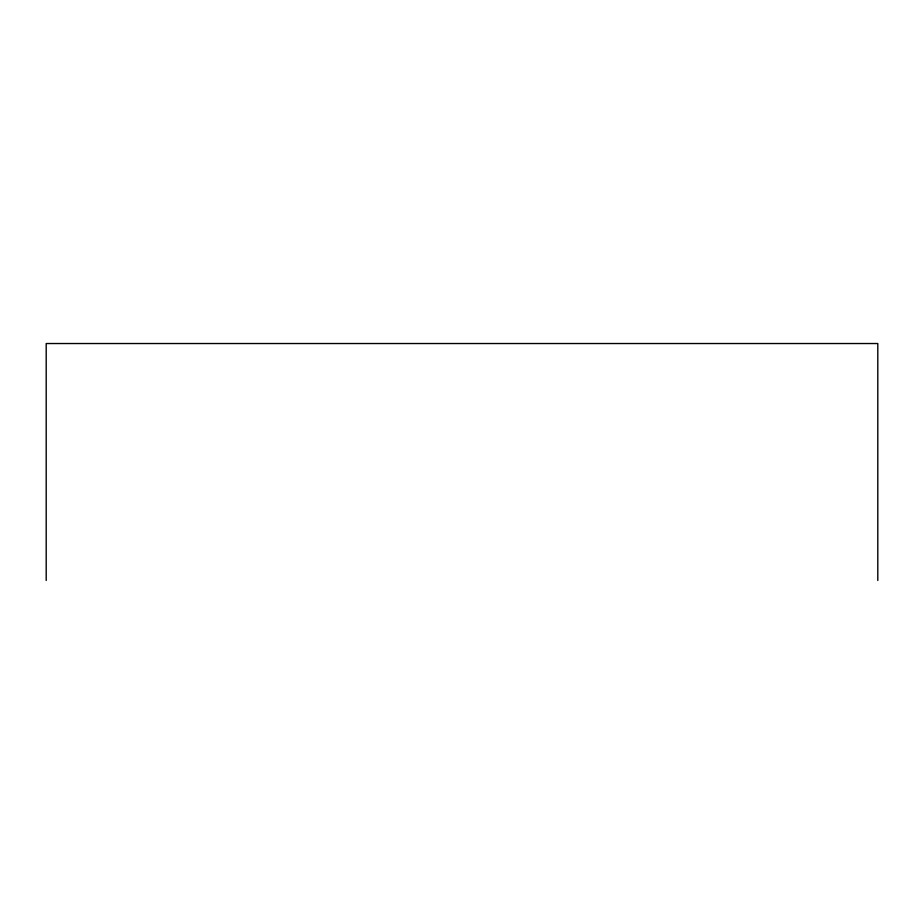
<?xml version="1.0" encoding="UTF-8"?>
<svg xmlns="http://www.w3.org/2000/svg" width="924" height="924" viewBox="0 0 924 924"><rect width="100%" height="100%" fill="white"/><g stroke="black" fill="none" stroke-linecap="round" stroke-linejoin="round"><path stroke-width="1.39" d="M877.8 580.468L877.8 343.532L46.2 343.532L46.2 580.468"/></g></svg>
